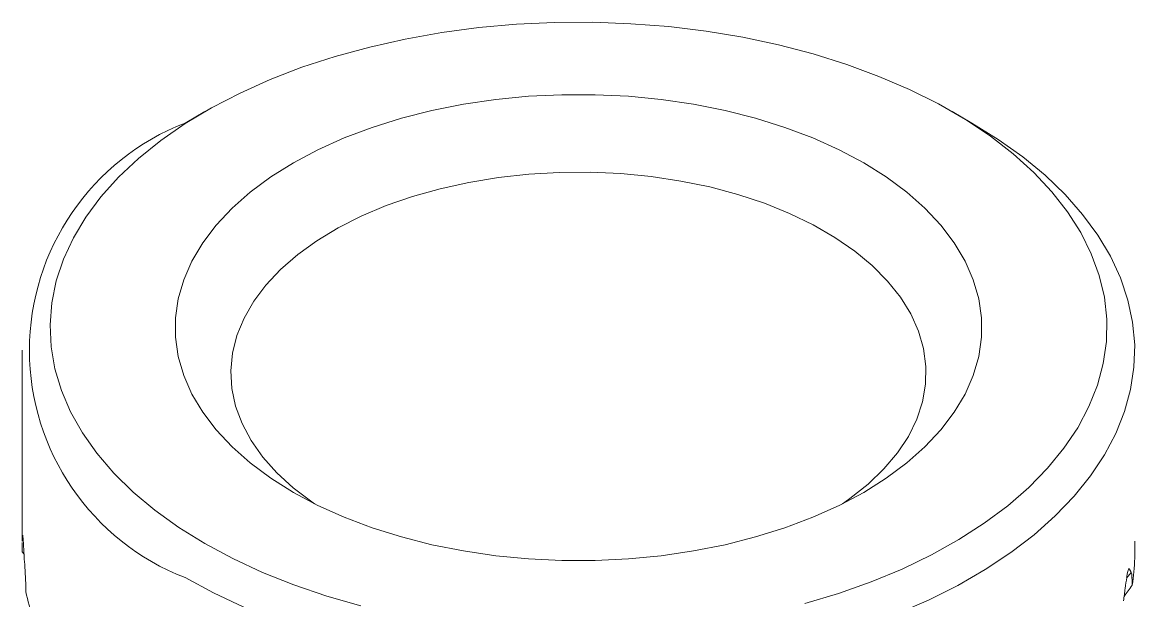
# Model space of a CAD drawing. Header units: millimetres. Extents: x 2 to 295, y 1 to 209.
# Drawn here: x 230.82 to 270.82, y 111.29 to 132.07 of the extents above; entities that cross this region are included whole.
import ezdxf

# ---------------------------------------------------------------- set-up
doc = ezdxf.new("R2010")
doc.units = ezdxf.units.MM

msp = doc.modelspace()

# ---------------------------------------------------------------- linework, layer by layer
at = {"color": 7, "linetype": 'Continuous', "lineweight": 15}
for p, q in [((237.381, 128.857), (236.674, 128.449)), ((264.963, 128.449), (264.256, 128.857)), ((230.819, 120.286), (230.819, 113.426)), ((230.819, 113.516), (230.819, 113.426)), ((230.882, 112.96), (230.82, 113.054))]:
    msp.add_line(p, q, dxfattribs=at)
at = {"color": 8, "linetype": 'Continuous', "lineweight": 15}
msp.add_line((270.524, 112.099), (270.692, 112.31), dxfattribs=at)
at = {"color": 7, "linetype": 'Continuous', "lineweight": 15, "flags": 128}
for points in [[(258.952, 111.19), (260.17, 111.555), (261.339, 111.969), (262.453, 112.431), (263.507, 112.938), (264.494, 113.488), (265.41, 114.078), (266.25, 114.704), (267.01, 115.363), (267.685, 116.053), (268.272, 116.768), (268.769, 117.507), (269.171, 118.264), (269.478, 119.036), (269.688, 119.818), (269.799, 120.608), (269.812, 121.4), (269.725, 122.19), (269.54, 122.975), (269.257, 123.75), (268.878, 124.511), (268.405, 125.254), (267.84, 125.976), (267.187, 126.672), (266.448, 127.34), (265.628, 127.974), (264.73, 128.573), (263.76, 129.133), (262.722, 129.652), (261.623, 130.125), (260.467, 130.552), (259.261, 130.929), (258.01, 131.255), (256.723, 131.528), (255.404, 131.747), (254.062, 131.91), (252.702, 132.017), (251.333, 132.067), (249.961, 132.06), (248.594, 131.996), (247.238, 131.875), (245.901, 131.697), (244.59, 131.465), (243.311, 131.178), (242.071, 130.839), (240.877, 130.45), (239.734, 130.011), (238.65, 129.526), (237.628, 128.997), (236.676, 128.427), (235.797, 127.819), (234.997, 127.176), (234.279, 126.501), (233.647, 125.798), (233.105, 125.07), (232.656, 124.322), (232.3, 123.557), (232.042, 122.779), (231.881, 121.993), (231.819, 121.202), (231.857, 120.41), (231.993, 119.622), (232.227, 118.842), (232.558, 118.073), (232.984, 117.32), (233.503, 116.587), (234.113, 115.878), (234.81, 115.195), (235.59, 114.544), (236.449, 113.927), (237.384, 113.347)], [(240.566, 115.184), (239.754, 115.693), (239.018, 116.239), (238.362, 116.818), (237.792, 117.426), (237.311, 118.06), (236.921, 118.714), (236.627, 119.385), (236.43, 120.067), (236.331, 120.757), (236.331, 121.449), (236.43, 122.138), (236.627, 122.82), (236.921, 123.491), (237.311, 124.145), (237.792, 124.779), (238.362, 125.387), (239.018, 125.967), (239.754, 126.513), (240.566, 127.022), (241.447, 127.49), (242.393, 127.915), (243.396, 128.293), (244.45, 128.623), (245.548, 128.901), (246.681, 129.125), (247.843, 129.295), (249.025, 129.409), (250.219, 129.466), (251.418, 129.466), (252.612, 129.409), (253.794, 129.295), (254.956, 129.125), (256.09, 128.901), (257.187, 128.623), (258.241, 128.293), (259.244, 127.915), (260.19, 127.49), (261.072, 127.022), (261.883, 126.513), (262.619, 125.967), (263.275, 125.387), (263.845, 124.779), (264.327, 124.145), (264.716, 123.491), (265.01, 122.82), (265.207, 122.138), (265.306, 121.449), (265.306, 120.757), (265.207, 120.067), (265.01, 119.385), (264.716, 118.714), (264.327, 118.06), (263.845, 117.426), (263.275, 116.818), (262.619, 116.239), (261.883, 115.693), (261.072, 115.184), (260.19, 114.715), (259.244, 114.29), (258.241, 113.912), (257.187, 113.582), (256.09, 113.305), (254.956, 113.08), (253.794, 112.91), (252.612, 112.796), (251.418, 112.739), (250.219, 112.739), (249.025, 112.796), (247.843, 112.91), (246.681, 113.08), (245.548, 113.305), (244.45, 113.582), (243.396, 113.912), (242.393, 114.29), (241.447, 114.715), (240.566, 115.184)], [(264.963, 128.449), (265.913, 127.861), (266.791, 127.234), (267.592, 126.574), (268.311, 125.884), (268.945, 125.166), (269.49, 124.424), (269.945, 123.662), (270.306, 122.883), (270.572, 122.092), (270.743, 121.292), (270.816, 120.488), (270.791, 119.682), (270.67, 118.879), (270.451, 118.083), (270.137, 117.298), (269.729, 116.527), (269.229, 115.775), (268.639, 115.044), (267.962, 114.34), (267.202, 113.664), (266.362, 113.02), (265.446, 112.412), (264.459, 111.842), (263.405, 111.313), (262.29, 110.828)], [(260.314, 114.776), (260.579, 114.961), (261.231, 115.477), (261.802, 116.024), (262.286, 116.598), (262.681, 117.194), (262.983, 117.808), (263.19, 118.435), (263.3, 119.071), (263.312, 119.709), (263.226, 120.345), (263.044, 120.975), (262.765, 121.593), (262.393, 122.194), (261.931, 122.774), (261.382, 123.328), (260.75, 123.852), (260.04, 124.341), (259.258, 124.793), (258.41, 125.203), (257.502, 125.567), (256.543, 125.885), (255.538, 126.152), (254.497, 126.366), (253.427, 126.527), (252.336, 126.632), (251.233, 126.682), (250.128, 126.675), (249.027, 126.611), (247.941, 126.492), (246.877, 126.318), (245.844, 126.09), (244.85, 125.81), (243.903, 125.481), (243.01, 125.104), (242.178, 124.684), (241.413, 124.222), (240.722, 123.724), (240.11, 123.192), (239.582, 122.631), (239.142, 122.046), (238.794, 121.44), (238.539, 120.819), (238.381, 120.187), (238.319, 119.549), (238.356, 118.911), (238.49, 118.278), (238.721, 117.653), (239.046, 117.043), (239.464, 116.452), (239.97, 115.885), (240.562, 115.345), (241.233, 114.838), (241.324, 114.776)], [(237.384, 113.347), (238.388, 112.807), (239.457, 112.311), (240.586, 111.861), (241.768, 111.459), (242.997, 111.107)], [(238.782, 111.065), (237.697, 111.572), (236.677, 112.122)]]:
    msp.add_lwpolyline(points, dxfattribs=at)
at = {"color": 7, "linetype": 'Continuous', "lineweight": 15}
for centre, radius, start, end in [((239.829, 120.286), 8.751, 111.1314, 248.8847), ((264.092, 112.94), 6.727, 350.6426, 358.9828), ((237.977, 113.024), 7.167, 191.3446, 199.3397)]:
    msp.add_arc(centre, radius, start, end, dxfattribs=at)
for points, knots in [([(230.819, 113.516), (230.82, 113.53), (230.82, 113.542), (230.821, 113.554), (230.822, 113.566), (230.823, 113.577), (230.824, 113.588), (230.827, 113.607), (230.83, 113.624), (230.834, 113.639)], [0, 0, 0, 0, 0.0000452681, 0.0000452681, 0.0000452681, 0.0000905364, 0.0000905364, 0.0000905364, 0.0001723055, 0.0001723055, 0.0001723055, 0.0001723055]), ([(230.834, 113.639), (230.835, 113.645), (230.837, 113.642), (230.838, 113.632), (230.84, 113.622), (230.842, 113.605), (230.844, 113.583), (230.847, 113.559), (230.849, 113.528), (230.852, 113.493), (230.855, 113.456), (230.857, 113.414), (230.86, 113.37), (230.861, 113.357), (230.861, 113.344), (230.862, 113.331)], [0, 0, 0, 0, 0.0000259963, 0.0000259963, 0.0000259963, 0.0000518736, 0.0000518736, 0.0000518736, 0.0000797156, 0.0000797156, 0.0000797156, 0.0001081413, 0.0001081413, 0.0001081413, 0.000116144, 0.000116144, 0.000116144, 0.000116144]), ([(230.862, 113.331), (230.866, 113.257), (230.869, 113.184), (230.874, 113.11), (230.878, 113.036), (230.882, 112.963), (230.887, 112.889), (230.895, 112.755), (230.903, 112.621), (230.913, 112.487)], [0, 0, 0, 0, 0.0000452671, 0.0000452671, 0.0000452671, 0.0000905365, 0.0000905365, 0.0000905365, 0.0001723095, 0.0001723095, 0.0001723095, 0.0001723095]), ([(270.818, 113.426), (270.818, 113.379), (270.819, 113.195), (270.818, 112.989), (270.818, 112.846), (270.818, 112.821)], [0, 0, 0, 0, 0.218897, 0.860118, 1, 1, 1, 1]), ([(270.529, 112.131), (270.534, 112.173), (270.541, 112.213), (270.547, 112.249), (270.554, 112.286), (270.561, 112.318), (270.568, 112.345), (270.575, 112.375), (270.582, 112.398), (270.589, 112.414), (270.596, 112.43), (270.602, 112.439), (270.608, 112.439), (270.61, 112.438), (270.611, 112.438), (270.613, 112.436)], [0, 0, 0, 0, 0.0000259963, 0.0000259963, 0.0000259963, 0.0000518736, 0.0000518736, 0.0000518736, 0.0000797156, 0.0000797156, 0.0000797156, 0.0001081413, 0.0001081413, 0.0001081413, 0.000116144, 0.000116144, 0.000116144, 0.000116144]), ([(270.613, 112.436), (270.621, 112.427), (270.628, 112.418), (270.636, 112.408), (270.643, 112.398), (270.651, 112.388), (270.658, 112.376), (270.67, 112.356), (270.682, 112.334), (270.692, 112.31)], [0, 0, 0, 0, 0.0000452671, 0.0000452671, 0.0000452671, 0.0000905365, 0.0000905365, 0.0000905365, 0.0001723095, 0.0001723095, 0.0001723095, 0.0001723095]), ([(270.413, 111.292), (270.424, 111.366), (270.434, 111.44), (270.445, 111.513), (270.455, 111.587), (270.465, 111.66), (270.475, 111.734), (270.494, 111.866), (270.512, 111.999), (270.529, 112.131)], [0, 0, 0, 0, 0.0000452681, 0.0000452681, 0.0000452681, 0.0000905364, 0.0000905364, 0.0000905364, 0.0001723055, 0.0001723055, 0.0001723055, 0.0001723055]), ([(270.729, 111.846), (270.626, 111.717), (270.518, 111.582), (270.436, 111.434), (270.432, 111.428)], [0, 0, 0, 0, 0.959468, 1, 1, 1, 1])]:
    msp.add_open_spline(points, degree=3, knots=knots, dxfattribs=at)
for points in [[(230.819, 113.378), (230.819, 113.296), (230.82, 113.186), (230.82, 113.054)], [(230.913, 112.487), (230.934, 112.185), (230.949, 111.871), (230.95, 111.614)], [(270.692, 112.31), (270.717, 112.256), (270.728, 112.085), (270.729, 111.846)]]:
    msp.add_open_spline(points, degree=3, dxfattribs=at)

doc.saveas('drawing.dxf')
